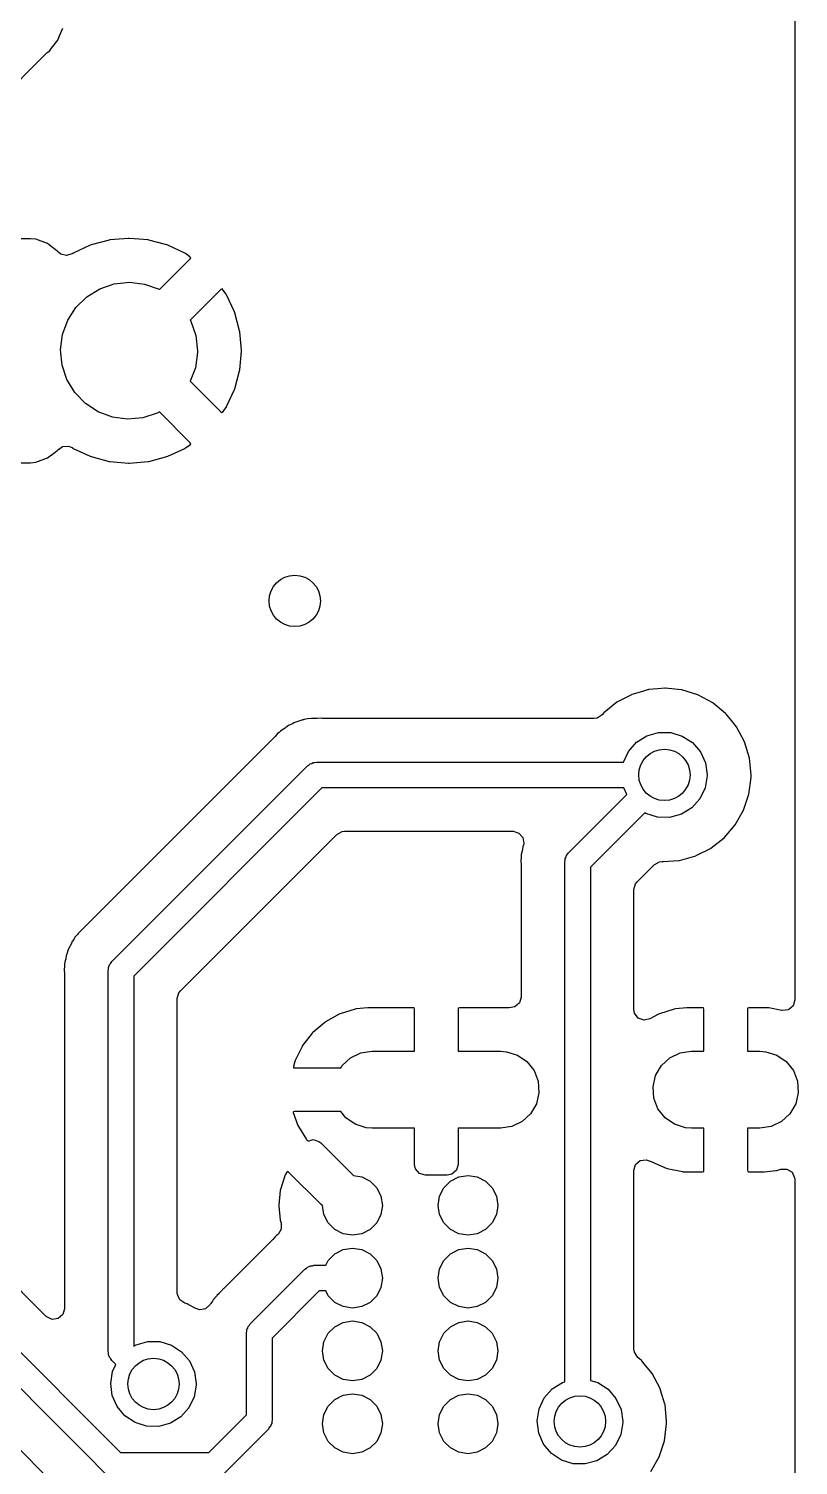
# Model space of a CAD drawing. Extents: x 2.72 to 6.23, y -5.23 to -2.47.
# Drawn here: x 5.878 to 6.232, y -4.687 to -4.027 of the extents above; entities that cross this region are included whole.
import ezdxf

# ---------------------------------------------------------------- set-up
doc = ezdxf.new("R2010")
doc.units = 0
doc.header["$MEASUREMENT"] = 0
doc.layers.add('BLACK', color=7, linetype='CONTINUOUS')

msp = doc.modelspace()

# ---------------------------------------------------------------- linework, layer by layer
at = {"layer": 'BLACK', "linetype": 'CONTINUOUS'}
for p, q in [((6.22998, -2.68463), (6.22998, -4.47344)), ((5.89161, -4.03055), (5.89322, -4.02666)), ((5.88805, -4.03594), (5.89093, -4.03219)), ((5.89093, -4.03219), (5.89161, -4.03055)), ((5.89093, -4.03219), (5.89093, -4.03219)), ((5.80897, -4.11502), (5.8856, -4.03839)), ((5.8856, -4.03839), (5.88609, -4.03796)), ((5.88609, -4.03796), (5.88683, -4.03739)), ((5.88683, -4.03739), (5.88709, -4.0372)), ((5.88709, -4.0372), (5.88805, -4.03594)), ((5.88805, -4.03594), (5.88805, -4.03594)), ((5.87839, -4.12348), (5.81248, -4.12348)), ((5.88084, -4.12375), (5.87839, -4.12348)), ((5.88621, -4.12576), (5.88084, -4.12375)), ((5.88702, -4.12637), (5.88621, -4.12576)), ((5.89051, -4.12899), (5.88702, -4.12637)), ((5.90586, -4.12652), (5.89809, -4.13014)), ((5.90627, -4.12637), (5.90586, -4.12652)), ((5.91455, -4.12415), (5.90627, -4.12637)), ((5.91498, -4.12407), (5.91455, -4.12415)), ((5.92352, -4.12333), (5.91498, -4.12407)), ((5.92396, -4.12333), (5.92352, -4.12333)), ((5.9325, -4.12407), (5.92396, -4.12333)), ((5.93293, -4.12415), (5.9325, -4.12407)), ((5.94121, -4.12637), (5.93293, -4.12415)), ((5.94162, -4.12652), (5.94121, -4.12637)), ((5.94939, -4.13014), (5.94162, -4.12652)), ((5.8908, -4.1292), (5.89051, -4.12899)), ((5.89051, -4.12899), (5.89051, -4.12899)), ((5.89101, -4.12948), (5.8908, -4.1292)), ((5.89126, -4.12974), (5.89101, -4.12948)), ((5.89131, -4.12969), (5.89126, -4.12974)), ((5.89232, -4.13059), (5.89131, -4.12969)), ((5.89503, -4.13128), (5.89232, -4.13059)), ((5.89751, -4.13044), (5.89503, -4.13128)), ((5.89753, -4.13047), (5.89751, -4.13044)), ((5.89766, -4.13039), (5.89753, -4.13047)), ((5.89768, -4.13038), (5.89766, -4.13039)), ((5.89772, -4.13036), (5.89768, -4.13038)), ((5.89809, -4.13014), (5.89772, -4.13036)), ((5.93777, -4.14683), (5.95189, -4.13271)), ((5.94976, -4.13036), (5.94939, -4.13014)), ((5.95178, -4.13177), (5.94976, -4.13036)), ((5.95215, -4.13224), (5.95178, -4.13177)), ((5.95189, -4.13271), (5.95215, -4.13224)), ((5.90435, -4.15018), (5.91033, -4.1465)), ((5.91033, -4.1465), (5.91698, -4.14424)), ((5.91698, -4.14424), (5.92396, -4.1435)), ((5.92396, -4.1435), (5.93093, -4.14434)), ((5.93093, -4.14434), (5.93755, -4.14669)), ((5.93755, -4.14669), (5.93777, -4.14683)), ((5.96601, -4.14688), (5.95189, -4.16099)), ((5.96654, -4.1466), (5.96601, -4.14688)), ((5.96695, -4.14693), (5.96654, -4.1466)), ((5.96838, -4.14898), (5.96695, -4.14693)), ((5.89933, -4.15509), (5.90435, -4.15018)), ((5.9686, -4.14935), (5.96838, -4.14898)), ((5.97222, -4.15712), (5.9686, -4.14935)), ((5.89553, -4.161), (5.89933, -4.15509)), ((5.97237, -4.15753), (5.97222, -4.15712)), ((5.97459, -4.16581), (5.97237, -4.15753)), ((5.89313, -4.16759), (5.89553, -4.161)), ((5.95189, -4.16099), (5.95214, -4.16139)), ((5.95214, -4.16139), (5.95445, -4.16802)), ((5.97467, -4.16624), (5.97459, -4.16581)), ((5.97541, -4.17478), (5.97467, -4.16624)), ((5.89225, -4.17456), (5.89313, -4.16759)), ((5.95445, -4.16802), (5.95524, -4.175)), ((5.89293, -4.18155), (5.89225, -4.17456)), ((5.95522, -4.17588), (5.95425, -4.18283)), ((5.95524, -4.175), (5.95522, -4.17588)), ((5.97467, -4.18376), (5.97541, -4.17522)), ((5.97541, -4.17522), (5.97541, -4.17478)), ((5.89515, -4.18821), (5.89293, -4.18155)), ((5.95425, -4.18283), (5.9519, -4.18902)), ((5.97237, -4.19247), (5.97459, -4.18419)), ((5.97459, -4.18419), (5.97467, -4.18376)), ((5.89879, -4.19422), (5.89515, -4.18821)), ((5.9519, -4.18902), (5.96603, -4.20315)), ((5.9686, -4.20065), (5.97222, -4.19288)), ((5.97222, -4.19288), (5.97237, -4.19247)), ((5.90366, -4.19927), (5.89879, -4.19422)), ((5.90954, -4.20311), (5.90366, -4.19927)), ((5.91612, -4.20556), (5.90954, -4.20311)), ((5.92308, -4.20649), (5.91612, -4.20556)), ((5.93007, -4.20585), (5.92308, -4.20649)), ((5.93675, -4.20368), (5.93007, -4.20585)), ((5.93771, -4.20311), (5.93675, -4.20368)), ((5.95186, -4.21727), (5.93771, -4.20311)), ((5.96603, -4.20315), (5.9665, -4.20341)), ((5.9665, -4.20341), (5.96697, -4.20304)), ((5.96697, -4.20304), (5.96838, -4.20102)), ((5.96838, -4.20102), (5.9686, -4.20065)), ((5.89134, -4.22035), (5.8931, -4.21903)), ((5.8931, -4.21903), (5.89589, -4.21883)), ((5.89589, -4.21883), (5.89752, -4.21955)), ((5.89752, -4.21955), (5.89753, -4.21953)), ((5.89753, -4.21953), (5.89765, -4.2196)), ((5.89765, -4.2196), (5.89768, -4.21962)), ((5.89768, -4.21962), (5.89772, -4.21964)), ((5.89772, -4.21964), (5.89809, -4.21986)), ((5.89809, -4.21986), (5.90586, -4.22348)), ((5.94162, -4.22348), (5.94939, -4.21986)), ((5.94939, -4.21986), (5.94976, -4.21964)), ((5.94976, -4.21964), (5.95181, -4.21821)), ((5.95181, -4.21821), (5.95214, -4.2178)), ((5.95214, -4.2178), (5.95186, -4.21727)), ((5.81161, -4.22652), (5.87839, -4.22652)), ((5.87839, -4.22652), (5.88084, -4.22625)), ((5.88084, -4.22625), (5.88621, -4.22424)), ((5.88621, -4.22424), (5.88973, -4.2216)), ((5.88973, -4.2216), (5.89051, -4.22101)), ((5.89051, -4.22101), (5.8908, -4.2208)), ((5.89051, -4.22101), (5.89051, -4.22101)), ((5.8908, -4.2208), (5.89101, -4.22051)), ((5.89101, -4.22051), (5.89126, -4.22026)), ((5.89126, -4.22026), (5.89134, -4.22035)), ((5.90586, -4.22348), (5.90627, -4.22363)), ((5.90627, -4.22363), (5.91455, -4.22585)), ((5.91455, -4.22585), (5.91498, -4.22593)), ((5.91498, -4.22593), (5.92352, -4.22667)), ((5.92396, -4.22667), (5.9325, -4.22593)), ((5.9325, -4.22593), (5.93293, -4.22585)), ((5.93293, -4.22585), (5.94121, -4.22363)), ((5.94121, -4.22363), (5.94162, -4.22348)), ((5.92352, -4.22667), (5.92396, -4.22667)), ((6.15992, -4.33158), (6.15505, -4.33301)), ((6.16229, -4.33088), (6.15992, -4.33158)), ((6.16252, -4.33081), (6.16229, -4.33088)), ((6.16229, -4.33088), (6.16229, -4.33088)), ((6.16277, -4.33079), (6.16252, -4.33081)), ((6.16703, -4.3304), (6.16277, -4.33079)), ((6.16277, -4.33079), (6.16277, -4.33079)), ((6.17028, -4.3301), (6.16703, -4.3304)), ((6.17052, -4.33013), (6.17028, -4.3301)), ((6.17778, -4.33089), (6.17052, -4.33013)), ((6.17052, -4.33013), (6.17052, -4.33013)), ((6.17802, -4.33092), (6.17778, -4.33089)), ((6.17778, -4.33089), (6.17778, -4.33089)), ((6.18546, -4.33322), (6.17802, -4.33092)), ((6.14815, -4.33662), (6.14209, -4.34149)), ((6.15127, -4.33499), (6.14815, -4.33662)), ((6.15484, -4.33312), (6.15127, -4.33499)), ((6.15505, -4.33301), (6.15484, -4.33312)), ((6.15484, -4.33312), (6.15484, -4.33312)), ((6.19231, -4.33692), (6.18546, -4.33322)), ((6.1925, -4.33708), (6.19231, -4.33692)), ((6.19812, -4.34173), (6.1925, -4.33708)), ((6.1925, -4.33708), (6.1925, -4.33708)), ((6.00181, -4.34536), (6.00137, -4.34551)), ((6.00321, -4.3448), (6.00181, -4.34536)), ((6.0035, -4.34469), (6.00321, -4.3448)), ((6.00321, -4.3448), (6.00321, -4.3448)), ((6.00381, -4.34465), (6.0035, -4.34469)), ((6.00406, -4.34462), (6.00381, -4.34465)), ((6.00381, -4.34465), (6.00381, -4.34465)), ((6.00434, -4.34458), (6.00406, -4.34462)), ((6.0051, -4.34443), (6.00434, -4.34458)), ((6.00591, -4.34419), (6.0051, -4.34443)), ((6.00773, -4.34413), (6.00591, -4.34419)), ((6.0082, -4.3441), (6.00773, -4.34413)), ((6.00837, -4.34407), (6.0082, -4.3441)), ((6.00951, -4.34407), (6.00837, -4.34407)), ((6.00967, -4.34407), (6.00951, -4.34407)), ((6.01029, -4.34405), (6.00967, -4.34407)), ((6.01246, -4.34398), (6.01029, -4.34405)), ((6.01276, -4.34405), (6.01246, -4.34398)), ((6.01323, -4.34407), (6.01276, -4.34405)), ((6.01276, -4.34405), (6.01276, -4.34405)), ((6.13761, -4.34407), (6.01323, -4.34407)), ((6.13908, -4.34385), (6.13761, -4.34407)), ((6.14141, -4.3423), (6.13908, -4.34385)), ((6.14193, -4.34168), (6.14141, -4.3423)), ((6.14209, -4.34149), (6.14193, -4.34168)), ((6.19831, -4.34189), (6.19812, -4.34173)), ((6.19846, -4.34208), (6.19831, -4.34189)), ((6.20026, -4.34428), (6.19846, -4.34208)), ((6.19846, -4.34208), (6.19846, -4.34208)), ((6.20323, -4.34792), (6.20026, -4.34428)), ((5.99211, -4.35095), (5.99095, -4.35235)), ((5.9928, -4.35045), (5.99211, -4.35095)), ((5.99339, -4.34995), (5.9928, -4.35045)), ((5.99398, -4.34935), (5.99339, -4.34995)), ((5.99555, -4.34843), (5.99398, -4.34935)), ((5.99594, -4.34817), (5.99555, -4.34843)), ((5.99716, -4.34728), (5.99594, -4.34817)), ((5.99741, -4.3471), (5.99716, -4.34728)), ((5.99716, -4.34728), (5.99716, -4.34728)), ((5.9982, -4.34679), (5.99741, -4.3471)), ((5.9989, -4.34645), (5.9982, -4.34679)), ((5.99962, -4.34602), (5.9989, -4.34645)), ((6.00137, -4.34551), (5.99962, -4.34602)), ((6.15724, -4.35501), (6.16196, -4.35203)), ((6.16196, -4.35203), (6.16733, -4.3505)), ((6.16733, -4.3505), (6.17291, -4.35053)), ((6.17291, -4.35053), (6.17826, -4.35213)), ((6.20689, -4.3548), (6.20323, -4.34792)), ((5.99064, -4.3527), (5.90395, -4.43938)), ((5.99095, -4.35235), (5.99064, -4.3527)), ((6.15355, -4.35919), (6.15724, -4.35501)), ((6.17826, -4.35213), (6.18294, -4.35517)), ((6.18294, -4.35517), (6.18658, -4.35939)), ((6.20914, -4.36225), (6.20689, -4.3548)), ((6.0065, -4.36544), (6.00705, -4.36489)), ((6.00705, -4.36489), (6.0078, -4.36468)), ((6.0078, -4.36468), (6.00847, -4.3643)), ((6.00847, -4.3643), (6.00925, -4.3643)), ((6.00925, -4.3643), (6.01, -4.36409)), ((6.01, -4.36409), (6.15125, -4.36409)), ((6.15125, -4.36409), (6.15355, -4.35919)), ((6.18658, -4.35939), (6.18889, -4.36448)), ((6.18889, -4.36448), (6.18969, -4.37)), ((6.2099, -4.37), (6.20914, -4.36225)), ((5.91582, -4.45582), (6.00582, -4.36582)), ((6.00582, -4.36582), (6.0065, -4.36544)), ((6.18968, -4.37048), (6.18875, -4.37598)), ((6.18969, -4.37), (6.18968, -4.37048)), ((6.20891, -4.37884), (6.20988, -4.37111)), ((6.20988, -4.37111), (6.2099, -4.37)), ((6.01245, -4.37591), (5.92591, -4.46245)), ((6.15131, -4.37591), (6.01245, -4.37591)), ((6.15266, -4.37898), (6.15131, -4.37591)), ((6.18875, -4.37598), (6.18632, -4.38101)), ((6.1259, -4.40575), (6.15266, -4.37898)), ((6.18632, -4.38101), (6.18257, -4.38515)), ((6.20645, -4.38623), (6.20891, -4.37884)), ((6.16096, -4.38739), (6.13598, -4.41237)), ((6.16153, -4.38777), (6.16096, -4.38739)), ((6.16685, -4.38943), (6.16153, -4.38777)), ((6.17243, -4.38953), (6.16685, -4.38943)), ((6.17782, -4.38807), (6.17243, -4.38953)), ((6.18257, -4.38515), (6.17782, -4.38807)), ((6.2026, -4.393), (6.20645, -4.38623)), ((5.94738, -4.46929), (6.01929, -4.39738)), ((6.01929, -4.39738), (6.02174, -4.39604)), ((6.02174, -4.39604), (6.02279, -4.39593)), ((6.02279, -4.39593), (6.10037, -4.39593)), ((6.10037, -4.39593), (6.10305, -4.39671)), ((6.10305, -4.39671), (6.10488, -4.39883)), ((6.19751, -4.39889), (6.2026, -4.393)), ((6.10461, -4.40488), (6.10415, -4.40665)), ((6.1047, -4.40443), (6.10461, -4.40488)), ((6.10494, -4.40294), (6.1047, -4.40443)), ((6.10488, -4.39883), (6.10528, -4.40159)), ((6.10499, -4.40263), (6.10494, -4.40294)), ((6.10494, -4.40294), (6.10494, -4.40294)), ((6.10511, -4.40234), (6.10499, -4.40263)), ((6.10513, -4.40227), (6.10511, -4.40234)), ((6.10528, -4.40159), (6.10513, -4.40227)), ((6.18464, -4.40709), (6.19116, -4.4038)), ((6.19116, -4.4038), (6.19138, -4.40369)), ((6.19116, -4.4038), (6.19116, -4.4038)), ((6.19138, -4.40369), (6.19751, -4.39889)), ((6.10409, -4.40827), (6.10396, -4.4091)), ((6.10396, -4.4091), (6.10403, -4.40987)), ((6.10403, -4.40987), (6.10413, -4.41091)), ((6.10415, -4.40749), (6.10409, -4.40827)), ((6.10413, -4.41091), (6.10415, -4.41138)), ((6.10415, -4.40665), (6.10415, -4.40749)), ((6.10415, -4.41138), (6.10415, -4.47211)), ((6.12417, -4.40992), (6.12437, -4.40917)), ((6.12417, -4.64897), (6.12417, -4.40992)), ((6.12437, -4.40839), (6.12476, -4.40772)), ((6.12437, -4.40917), (6.12437, -4.40839)), ((6.12476, -4.40772), (6.12496, -4.40697)), ((6.12496, -4.40697), (6.12551, -4.40642)), ((6.12551, -4.40642), (6.1259, -4.40575)), ((6.15746, -4.41921), (6.16535, -4.41131)), ((6.16535, -4.41131), (6.1678, -4.40997)), ((6.1678, -4.40997), (6.16895, -4.40986)), ((6.16895, -4.40986), (6.16916, -4.40989)), ((6.16916, -4.40989), (6.16941, -4.40987)), ((6.16941, -4.40987), (6.17669, -4.40931)), ((6.16941, -4.40987), (6.16941, -4.40987)), ((6.17669, -4.40931), (6.17693, -4.40929)), ((6.17669, -4.40931), (6.17669, -4.40931)), ((6.17693, -4.40929), (6.18443, -4.4072)), ((6.18443, -4.4072), (6.18464, -4.40709)), ((6.18464, -4.40709), (6.18464, -4.40709)), ((6.13598, -4.41237), (6.13598, -4.64835)), ((6.156, -4.42271), (6.15679, -4.42003)), ((6.156, -4.47783), (6.156, -4.42271)), ((6.15679, -4.42003), (6.15746, -4.41921)), ((5.9001, -4.44331), (5.89886, -4.44464)), ((5.90041, -4.44296), (5.9001, -4.44331)), ((5.90051, -4.44282), (5.90041, -4.44296)), ((5.90132, -4.44201), (5.90051, -4.44282)), ((5.90143, -4.4419), (5.90132, -4.44201)), ((5.90313, -4.44009), (5.90143, -4.4419)), ((5.90334, -4.43987), (5.90313, -4.44009)), ((5.90313, -4.44009), (5.90313, -4.44009)), ((5.90361, -4.4397), (5.90334, -4.43987)), ((5.90395, -4.43938), (5.90361, -4.4397)), ((5.90361, -4.4397), (5.90361, -4.4397)), ((5.8957, -4.45038), (5.89549, -4.4512)), ((5.89658, -4.44879), (5.8957, -4.45038)), ((5.89679, -4.44837), (5.89658, -4.44879)), ((5.89738, -4.44698), (5.89679, -4.44837)), ((5.89751, -4.4467), (5.89738, -4.44698)), ((5.89738, -4.44698), (5.89738, -4.44698)), ((5.89772, -4.44643), (5.89751, -4.4467)), ((5.89803, -4.44603), (5.89772, -4.44643)), ((5.89845, -4.44538), (5.89803, -4.44603)), ((5.89871, -4.44491), (5.89845, -4.44538)), ((5.89886, -4.44464), (5.89871, -4.44491)), ((5.89871, -4.44491), (5.89871, -4.44491)), ((5.89407, -4.45757), (5.89401, -4.45835)), ((5.89424, -4.45607), (5.89407, -4.45672)), ((5.89407, -4.45672), (5.89407, -4.45757)), ((5.89453, -4.45496), (5.89424, -4.45607)), ((5.89462, -4.45451), (5.89453, -4.45496)), ((5.89486, -4.45302), (5.89462, -4.45451)), ((5.89491, -4.45271), (5.89486, -4.45302)), ((5.89524, -4.45193), (5.89491, -4.45271)), ((5.89549, -4.4512), (5.89524, -4.45193)), ((5.91468, -4.4578), (5.91489, -4.45705)), ((5.91489, -4.45705), (5.91544, -4.4565)), ((5.91544, -4.4565), (5.91582, -4.45582)), ((5.70231, -4.46396), (5.91985, -4.6815)), ((5.88561, -4.61894), (5.72633, -4.45967)), ((5.89401, -4.45835), (5.89388, -4.45918)), ((5.89388, -4.45918), (5.89395, -4.45987)), ((5.89395, -4.45987), (5.89405, -4.46099)), ((5.89405, -4.46099), (5.89407, -4.46146)), ((5.89407, -4.46146), (5.89407, -4.61544)), ((5.91409, -4.46), (5.9143, -4.45925)), ((5.91409, -4.635), (5.91409, -4.46)), ((5.9143, -4.45847), (5.91468, -4.4578)), ((5.9143, -4.45925), (5.9143, -4.45847)), ((5.92591, -4.46245), (5.92591, -4.63255)), ((5.94593, -4.47279), (5.94671, -4.47011)), ((5.94671, -4.47011), (5.94738, -4.46929)), ((5.93409, -4.71245), (5.69399, -4.47234)), ((5.94593, -4.60816), (5.94593, -4.47279)), ((6.03355, -4.47702), (6.02822, -4.47756)), ((6.0338, -4.47701), (6.03355, -4.47702)), ((6.05458, -4.47701), (6.0338, -4.47701)), ((6.05489, -4.47707), (6.05458, -4.47701)), ((6.05494, -4.47712), (6.05489, -4.47707)), ((6.05512, -4.47772), (6.05494, -4.47712)), ((6.07518, -4.47724), (6.07512, -4.47754)), ((6.07512, -4.47754), (6.07512, -4.49701)), ((6.07523, -4.47718), (6.07518, -4.47724)), ((6.07583, -4.47701), (6.07523, -4.47718)), ((6.09829, -4.47701), (6.07583, -4.47701)), ((6.09842, -4.47701), (6.09829, -4.47701)), ((6.09855, -4.47703), (6.09842, -4.47701)), ((6.09861, -4.47702), (6.09855, -4.47703)), ((6.10125, -4.47662), (6.09861, -4.47702)), ((6.09861, -4.47702), (6.09861, -4.47702)), ((6.09861, -4.47702), (6.09861, -4.47702)), ((6.10337, -4.47479), (6.10125, -4.47662)), ((6.10415, -4.47211), (6.10337, -4.47479)), ((6.1804, -4.47702), (6.17507, -4.47756)), ((6.18065, -4.47701), (6.1804, -4.47702)), ((6.18766, -4.47701), (6.18065, -4.47701)), ((6.18796, -4.47707), (6.18766, -4.47701)), ((6.18801, -4.47712), (6.18796, -4.47707)), ((6.18819, -4.47772), (6.18801, -4.47712)), ((6.20825, -4.47724), (6.20819, -4.47754)), ((6.20819, -4.47754), (6.20819, -4.49701)), ((6.2083, -4.47718), (6.20825, -4.47724)), ((6.2089, -4.47701), (6.2083, -4.47718)), ((6.21758, -4.47701), (6.2089, -4.47701)), ((6.21771, -4.47701), (6.21758, -4.47701)), ((6.21809, -4.47706), (6.21771, -4.47701)), ((6.22401, -4.4783), (6.21809, -4.47706)), ((6.22919, -4.47612), (6.22708, -4.47795)), ((6.22998, -4.47344), (6.22919, -4.47612)), ((6.01376, -4.48376), (6.00833, -4.48842)), ((6.01417, -4.48347), (6.01376, -4.48376)), ((6.02044, -4.48), (6.01417, -4.48347)), ((6.0209, -4.4798), (6.02044, -4.48)), ((6.02773, -4.47766), (6.0209, -4.4798)), ((6.02822, -4.47756), (6.02773, -4.47766)), ((6.05512, -4.49701), (6.05512, -4.47772)), ((6.15633, -4.4796), (6.156, -4.47783)), ((6.15802, -4.48182), (6.15633, -4.4796)), ((6.16064, -4.48278), (6.15802, -4.48182)), ((6.16337, -4.48217), (6.16064, -4.48278)), ((6.16729, -4.48), (6.16337, -4.48217)), ((6.16775, -4.4798), (6.16729, -4.48)), ((6.17458, -4.47766), (6.16775, -4.4798)), ((6.17507, -4.47756), (6.17458, -4.47766)), ((6.18819, -4.49701), (6.18819, -4.47772)), ((6.22431, -4.47835), (6.22401, -4.4783)), ((6.22708, -4.47795), (6.22431, -4.47835)), ((6.00798, -4.48878), (6.00359, -4.49444)), ((6.00833, -4.48842), (6.00798, -4.48878)), ((5.68955, -4.49621), (5.89679, -4.70345)), ((6.00333, -4.49486), (6.00017, -4.50128)), ((6.00359, -4.49444), (6.00333, -4.49486)), ((6.03038, -4.49779), (6.03559, -4.49701)), ((6.03559, -4.49701), (6.05512, -4.49701)), ((6.07512, -4.49701), (6.09465, -4.49701)), ((6.09465, -4.49701), (6.09742, -4.49723)), ((6.09742, -4.49723), (6.10244, -4.49881)), ((6.17723, -4.49779), (6.18244, -4.49701)), ((6.18244, -4.49701), (6.18819, -4.49701)), ((6.20819, -4.49701), (6.21394, -4.49701)), ((6.21394, -4.49701), (6.21671, -4.49723)), ((6.21671, -4.49723), (6.22173, -4.49881)), ((5.99999, -4.50175), (5.9994, -4.50403)), ((6.00017, -4.50128), (5.99999, -4.50175)), ((6.02114, -4.50472), (6.02176, -4.50365)), ((6.02176, -4.50365), (6.02563, -4.50007)), ((6.02563, -4.50007), (6.03038, -4.49779)), ((6.10244, -4.49881), (6.10677, -4.50181)), ((6.10677, -4.50181), (6.11003, -4.50595)), ((6.16597, -4.5082), (6.16861, -4.50365)), ((6.16861, -4.50365), (6.17248, -4.50007)), ((6.17248, -4.50007), (6.17723, -4.49779)), ((6.22173, -4.49881), (6.22606, -4.50181)), ((6.22606, -4.50181), (6.22933, -4.50595)), ((5.9994, -4.50403), (5.99942, -4.50459)), ((5.99942, -4.50459), (5.99974, -4.50472)), ((5.99974, -4.50472), (6.02114, -4.50472)), ((6.11003, -4.50595), (6.11194, -4.51086)), ((6.16478, -4.51333), (6.16597, -4.5082)), ((6.22933, -4.50595), (6.23123, -4.51086)), ((6.11231, -4.51611), (6.11112, -4.52125)), ((6.11194, -4.51086), (6.11231, -4.51611)), ((6.16515, -4.51859), (6.16478, -4.51333)), ((6.2316, -4.51611), (6.23041, -4.52125)), ((6.23123, -4.51086), (6.2316, -4.51611)), ((6.11112, -4.52125), (6.10847, -4.5258)), ((6.16705, -4.5235), (6.16515, -4.51859)), ((6.17031, -4.52764), (6.16705, -4.5235)), ((6.23041, -4.52125), (6.22776, -4.5258)), ((5.99926, -4.52488), (5.99923, -4.52512)), ((5.99923, -4.52512), (6.00143, -4.53111)), ((5.99979, -4.52472), (5.99926, -4.52488)), ((6.02116, -4.52472), (5.99979, -4.52472)), ((6.02346, -4.52764), (6.02116, -4.52472)), ((6.0278, -4.53063), (6.02346, -4.52764)), ((6.1046, -4.52938), (6.09986, -4.53166)), ((6.10847, -4.5258), (6.1046, -4.52938)), ((6.17465, -4.53063), (6.17031, -4.52764)), ((6.2239, -4.52938), (6.21915, -4.53166)), ((6.22776, -4.5258), (6.2239, -4.52938)), ((6.00143, -4.53111), (6.00165, -4.53156)), ((6.00165, -4.53156), (6.00542, -4.53764)), ((6.03282, -4.53222), (6.0278, -4.53063)), ((6.03559, -4.53244), (6.03282, -4.53222)), ((6.05512, -4.53244), (6.03559, -4.53244)), ((6.05512, -4.54906), (6.05512, -4.53244)), ((6.09465, -4.53244), (6.07512, -4.53244)), ((6.07512, -4.53244), (6.07512, -4.54906)), ((6.09986, -4.53166), (6.09465, -4.53244)), ((6.17967, -4.53222), (6.17465, -4.53063)), ((6.18244, -4.53244), (6.17967, -4.53222)), ((6.18819, -4.53244), (6.18244, -4.53244)), ((6.18819, -4.55191), (6.18819, -4.53244)), ((6.21394, -4.53244), (6.20819, -4.53244)), ((6.20819, -4.53244), (6.20819, -4.55173)), ((6.21915, -4.53166), (6.21394, -4.53244)), ((6.00542, -4.53764), (6.00561, -4.53789)), ((6.00561, -4.53789), (6.00609, -4.53817)), ((6.00609, -4.53817), (6.00666, -4.53814)), ((6.00666, -4.53814), (6.00846, -4.53764)), ((6.00846, -4.53764), (6.01113, -4.53847)), ((6.01113, -4.53847), (6.0119, -4.53909)), ((6.0119, -4.53909), (6.02697, -4.55416)), ((6.05557, -4.55112), (6.05512, -4.54906)), ((6.07512, -4.54906), (6.07433, -4.55174)), ((6.156, -4.55179), (6.15679, -4.5491)), ((6.15679, -4.5491), (6.1589, -4.54727)), ((6.1589, -4.54727), (6.16167, -4.54688)), ((6.16167, -4.54688), (6.16349, -4.5476)), ((6.16349, -4.5476), (6.16352, -4.54755)), ((6.16352, -4.54755), (6.16418, -4.54792)), ((6.16418, -4.54792), (6.17075, -4.55076)), ((5.99543, -4.55431), (5.99339, -4.56056)), ((5.99564, -4.55383), (5.99543, -4.55431)), ((5.99638, -4.55255), (5.99564, -4.55383)), ((5.99665, -4.55235), (5.99638, -4.55255)), ((5.99714, -4.55262), (5.99665, -4.55235)), ((6.01207, -4.56755), (5.99714, -4.55262)), ((6.02697, -4.55416), (6.03079, -4.55477)), ((6.03079, -4.55477), (6.03463, -4.55673)), ((6.03463, -4.55673), (6.03768, -4.55977)), ((6.0574, -4.55323), (6.05557, -4.55112)), ((6.06008, -4.55402), (6.0574, -4.55323)), ((6.07016, -4.55402), (6.06008, -4.55402)), ((6.06854, -4.55977), (6.07159, -4.55673)), ((6.07222, -4.55357), (6.07016, -4.55402)), ((6.07159, -4.55673), (6.07543, -4.55477)), ((6.07433, -4.55174), (6.07222, -4.55357)), ((6.07543, -4.55477), (6.07969, -4.55409)), ((6.07969, -4.55409), (6.08394, -4.55477)), ((6.08394, -4.55477), (6.08778, -4.55673)), ((6.08778, -4.55673), (6.09083, -4.55977)), ((6.156, -4.63394), (6.156, -4.55179)), ((6.17075, -4.55076), (6.17122, -4.55091)), ((6.17122, -4.55091), (6.17829, -4.55239)), ((6.17829, -4.55239), (6.17867, -4.55244)), ((6.17867, -4.55244), (6.17879, -4.55244)), ((6.17879, -4.55244), (6.18748, -4.55244)), ((6.18748, -4.55244), (6.18808, -4.55226)), ((6.18808, -4.55226), (6.18812, -4.55221)), ((6.18812, -4.55221), (6.18819, -4.55191)), ((6.20819, -4.55173), (6.20837, -4.55233)), ((6.20837, -4.55233), (6.20842, -4.55238)), ((6.20842, -4.55238), (6.20872, -4.55244)), ((6.20872, -4.55244), (6.21573, -4.55244)), ((6.21573, -4.55244), (6.21598, -4.55243)), ((6.21598, -4.55243), (6.22131, -4.55189)), ((6.22131, -4.55189), (6.2218, -4.55179)), ((6.2218, -4.55179), (6.22354, -4.55124)), ((6.22354, -4.55124), (6.22633, -4.55119)), ((6.22633, -4.55119), (6.22871, -4.55266)), ((6.22871, -4.55266), (6.22992, -4.55518)), ((6.22992, -4.55518), (6.22998, -4.55598)), ((6.22998, -4.55598), (6.22998, -4.81399)), ((5.99328, -4.56107), (5.9926, -4.56762)), ((5.99339, -4.56056), (5.99328, -4.56107)), ((6.03768, -4.55977), (6.03964, -4.56362)), ((6.06658, -4.56362), (6.06854, -4.55977)), ((6.09083, -4.55977), (6.09279, -4.56362)), ((5.9926, -4.56762), (5.9926, -4.56813)), ((5.9926, -4.56813), (5.99328, -4.57468)), ((6.01278, -4.56801), (6.01207, -4.56755)), ((6.01343, -4.57213), (6.01278, -4.56801)), ((6.03964, -4.56362), (6.04031, -4.56787)), ((6.04031, -4.56787), (6.03964, -4.57213)), ((6.06591, -4.56787), (6.06658, -4.56362)), ((6.06658, -4.57213), (6.06591, -4.56787)), ((6.09279, -4.56362), (6.09346, -4.56787)), ((6.09346, -4.56787), (6.09279, -4.57213)), ((5.99328, -4.57468), (5.99339, -4.57518)), ((5.99339, -4.57518), (5.99366, -4.576)), ((5.99366, -4.576), (5.99374, -4.5788)), ((6.01539, -4.57597), (6.01343, -4.57213)), ((6.01844, -4.57902), (6.01539, -4.57597)), ((6.03768, -4.57597), (6.03463, -4.57902)), ((6.03964, -4.57213), (6.03768, -4.57597)), ((6.06854, -4.57597), (6.06658, -4.57213)), ((6.07159, -4.57902), (6.06854, -4.57597)), ((6.09083, -4.57597), (6.08778, -4.57902)), ((6.09279, -4.57213), (6.09083, -4.57597)), ((5.99093, -4.58229), (5.98984, -4.58361)), ((5.99161, -4.58179), (5.99093, -4.58229)), ((5.99221, -4.58129), (5.99161, -4.58179)), ((5.99245, -4.58104), (5.99221, -4.58129)), ((5.99374, -4.5788), (5.99245, -4.58104)), ((6.02228, -4.58098), (6.01844, -4.57902)), ((6.02654, -4.58165), (6.02228, -4.58098)), ((6.03079, -4.58098), (6.02654, -4.58165)), ((6.03463, -4.57902), (6.03079, -4.58098)), ((6.07543, -4.58098), (6.07159, -4.57902)), ((6.07969, -4.58165), (6.07543, -4.58098)), ((6.08394, -4.58098), (6.07969, -4.58165)), ((6.08778, -4.57902), (6.08394, -4.58098)), ((5.98946, -4.58404), (5.96764, -4.60585)), ((5.98977, -4.58369), (5.98946, -4.58404)), ((5.98984, -4.58361), (5.98977, -4.58369)), ((6.01844, -4.59019), (6.02228, -4.58823)), ((6.02228, -4.58823), (6.02654, -4.58756)), ((6.02654, -4.58756), (6.03079, -4.58823)), ((6.03079, -4.58823), (6.03463, -4.59019)), ((6.07159, -4.59019), (6.07543, -4.58823)), ((6.07543, -4.58823), (6.07969, -4.58756)), ((6.07969, -4.58756), (6.08394, -4.58823)), ((6.08394, -4.58823), (6.08778, -4.59019)), ((6.00532, -4.59677), (6.00587, -4.59622)), ((6.00587, -4.59622), (6.00662, -4.59602)), ((6.00662, -4.59602), (6.00729, -4.59563)), ((6.00729, -4.59563), (6.00807, -4.59563)), ((6.00807, -4.59563), (6.00882, -4.59543)), ((6.00882, -4.59543), (6.01427, -4.59543)), ((6.01427, -4.59543), (6.01539, -4.59324)), ((6.01539, -4.59324), (6.01844, -4.59019)), ((6.03463, -4.59019), (6.03768, -4.59324)), ((6.03768, -4.59324), (6.03964, -4.59708)), ((6.06658, -4.59708), (6.06854, -4.59324)), ((6.06854, -4.59324), (6.07159, -4.59019)), ((6.08778, -4.59019), (6.09083, -4.59324)), ((6.09083, -4.59324), (6.09279, -4.59708)), ((5.97952, -4.62229), (6.00464, -4.59716)), ((6.00464, -4.59716), (6.00532, -4.59677)), ((6.03964, -4.59708), (6.04031, -4.60134)), ((6.04031, -4.60134), (6.03964, -4.6056)), ((6.06591, -4.60134), (6.06658, -4.59708)), ((6.06658, -4.6056), (6.06591, -4.60134)), ((6.09279, -4.59708), (6.09346, -4.60134)), ((6.09346, -4.60134), (6.09279, -4.6056)), ((5.94597, -4.60879), (5.94593, -4.60816)), ((5.94709, -4.61135), (5.94597, -4.60879)), ((5.9641, -4.60942), (5.9638, -4.60978)), ((5.96421, -4.60929), (5.9641, -4.60942)), ((5.96502, -4.60848), (5.96421, -4.60929)), ((5.96513, -4.60836), (5.96502, -4.60848)), ((5.96682, -4.60656), (5.96513, -4.60836)), ((5.96704, -4.60633), (5.96682, -4.60656)), ((5.9673, -4.60616), (5.96704, -4.60633)), ((5.96764, -4.60585), (5.9673, -4.60616)), ((6.01126, -4.60724), (5.9896, -4.62891)), ((6.01427, -4.60724), (6.01126, -4.60724)), ((6.01539, -4.60944), (6.01427, -4.60724)), ((6.01844, -4.61249), (6.01539, -4.60944)), ((6.03768, -4.60944), (6.03463, -4.61249)), ((6.03964, -4.6056), (6.03768, -4.60944)), ((6.06854, -4.60944), (6.06658, -4.6056)), ((6.07159, -4.61249), (6.06854, -4.60944)), ((6.09083, -4.60944), (6.08778, -4.61249)), ((6.09279, -4.6056), (6.09083, -4.60944)), ((5.89407, -4.61544), (5.89329, -4.61812)), ((5.94942, -4.6129), (5.94709, -4.61135)), ((5.95046, -4.61322), (5.94942, -4.6129)), ((5.95101, -4.61352), (5.95046, -4.61322)), ((5.95441, -4.61535), (5.95101, -4.61352)), ((5.95624, -4.61592), (5.95441, -4.61535)), ((5.95899, -4.61542), (5.95624, -4.61592)), ((5.96104, -4.61352), (5.95899, -4.61542)), ((5.96108, -4.61345), (5.96104, -4.61352)), ((5.9612, -4.61316), (5.96108, -4.61345)), ((5.96139, -4.61292), (5.9612, -4.61316)), ((5.96172, -4.6125), (5.96139, -4.61292)), ((5.96215, -4.61185), (5.96172, -4.6125)), ((5.9624, -4.61138), (5.96215, -4.61185)), ((5.96255, -4.61111), (5.9624, -4.61138)), ((5.9624, -4.61138), (5.9624, -4.61138)), ((5.9638, -4.60978), (5.96255, -4.61111)), ((6.02228, -4.61444), (6.01844, -4.61249)), ((6.02654, -4.61512), (6.02228, -4.61444)), ((6.03079, -4.61444), (6.02654, -4.61512)), ((6.03463, -4.61249), (6.03079, -4.61444)), ((6.07543, -4.61444), (6.07159, -4.61249)), ((6.07969, -4.61512), (6.07543, -4.61444)), ((6.08394, -4.61444), (6.07969, -4.61512)), ((6.08778, -4.61249), (6.08394, -4.61444)), ((5.88587, -4.61918), (5.88561, -4.61894)), ((5.88841, -4.62035), (5.88587, -4.61918)), ((5.89117, -4.61995), (5.88841, -4.62035)), ((5.89329, -4.61812), (5.89117, -4.61995)), ((5.97913, -4.62296), (5.97952, -4.62229)), ((6.01844, -4.62366), (6.02228, -4.6217)), ((6.02228, -4.6217), (6.02654, -4.62102)), ((6.02654, -4.62102), (6.03079, -4.6217)), ((6.03079, -4.6217), (6.03463, -4.62366)), ((6.07159, -4.62366), (6.07543, -4.6217)), ((6.07543, -4.6217), (6.07969, -4.62102)), ((6.07969, -4.62102), (6.08394, -4.6217)), ((6.08394, -4.6217), (6.08778, -4.62366)), ((5.97779, -4.62646), (5.97799, -4.62571)), ((5.97779, -4.66412), (5.97779, -4.62646)), ((5.97799, -4.62494), (5.97838, -4.62426)), ((5.97799, -4.62571), (5.97799, -4.62494)), ((5.97838, -4.62426), (5.97858, -4.62351)), ((5.97858, -4.62351), (5.97913, -4.62296)), ((5.9896, -4.62891), (5.9896, -4.66657)), ((6.01343, -4.63055), (6.01539, -4.6267)), ((6.01539, -4.6267), (6.01844, -4.62366)), ((6.03463, -4.62366), (6.03768, -4.6267)), ((6.03768, -4.6267), (6.03964, -4.63055)), ((6.06658, -4.63055), (6.06854, -4.6267)), ((6.06854, -4.6267), (6.07159, -4.62366)), ((6.08778, -4.62366), (6.09083, -4.6267)), ((6.09083, -4.6267), (6.09279, -4.63055)), ((5.9143, -4.63575), (5.91409, -4.635)), ((5.9143, -4.63653), (5.9143, -4.63575)), ((5.92591, -4.63255), (5.92599, -4.63264)), ((5.92599, -4.63264), (5.92696, -4.63203)), ((5.92696, -4.63203), (5.93233, -4.6305)), ((5.93233, -4.6305), (5.93791, -4.63053)), ((5.93791, -4.63053), (5.94326, -4.63213)), ((5.94326, -4.63213), (5.94794, -4.63517)), ((5.94794, -4.63517), (5.95158, -4.63939)), ((6.01276, -4.6348), (6.01343, -4.63055)), ((6.01343, -4.63906), (6.01276, -4.6348)), ((6.03964, -4.63055), (6.04031, -4.6348)), ((6.04031, -4.6348), (6.03964, -4.63906)), ((6.06591, -4.6348), (6.06658, -4.63055)), ((6.06658, -4.63906), (6.06591, -4.6348)), ((6.09279, -4.63055), (6.09346, -4.6348)), ((6.09346, -4.6348), (6.09279, -4.63906)), ((6.15624, -4.63544), (6.156, -4.63394)), ((6.1578, -4.63776), (6.15624, -4.63544)), ((5.91468, -4.6372), (5.9143, -4.63653)), ((5.91489, -4.63795), (5.91468, -4.6372)), ((5.91544, -4.6385), (5.91489, -4.63795)), ((5.91582, -4.63918), (5.91544, -4.6385)), ((5.91768, -4.64103), (5.91582, -4.63918)), ((5.91618, -4.64424), (5.91768, -4.64103)), ((5.95158, -4.63939), (5.95389, -4.64448)), ((6.01539, -4.6429), (6.01343, -4.63906)), ((6.03964, -4.63906), (6.03768, -4.6429)), ((6.06854, -4.6429), (6.06658, -4.63906)), ((6.09279, -4.63906), (6.09083, -4.6429)), ((6.15946, -4.63913), (6.1578, -4.63776)), ((6.15962, -4.63932), (6.15946, -4.63913)), ((6.16071, -4.64066), (6.15962, -4.63932)), ((6.15962, -4.63932), (6.15962, -4.63932)), ((6.16438, -4.64517), (6.16071, -4.64066)), ((5.91532, -4.64976), (5.91618, -4.64424)), ((5.95389, -4.64448), (5.95469, -4.65)), ((6.01844, -4.64595), (6.01539, -4.6429)), ((6.02228, -4.64791), (6.01844, -4.64595)), ((6.02654, -4.64858), (6.02228, -4.64791)), ((6.03079, -4.64791), (6.02654, -4.64858)), ((6.03463, -4.64595), (6.03079, -4.64791)), ((6.03768, -4.6429), (6.03463, -4.64595)), ((6.07159, -4.64595), (6.06854, -4.6429)), ((6.07543, -4.64791), (6.07159, -4.64595)), ((6.07969, -4.64858), (6.07543, -4.64791)), ((6.08394, -4.64791), (6.07969, -4.64858)), ((6.08778, -4.64595), (6.08394, -4.64791)), ((6.09083, -4.6429), (6.08778, -4.64595)), ((6.12311, -4.64927), (6.12417, -4.64897)), ((6.13598, -4.64835), (6.13941, -4.64937)), ((6.16804, -4.65204), (6.16438, -4.64517)), ((5.91604, -4.65529), (5.91532, -4.64976)), ((5.91829, -4.6604), (5.91604, -4.65529)), ((5.95468, -4.65048), (5.95375, -4.65598)), ((5.95469, -4.65), (5.95468, -4.65048)), ((6.01844, -4.65712), (6.02228, -4.65516)), ((6.02228, -4.65516), (6.02654, -4.65449)), ((6.02654, -4.65449), (6.03079, -4.65516)), ((6.03079, -4.65516), (6.03463, -4.65712)), ((6.07159, -4.65712), (6.07543, -4.65516)), ((6.07543, -4.65516), (6.07969, -4.65449)), ((6.07969, -4.65449), (6.08394, -4.65516)), ((6.08394, -4.65516), (6.08778, -4.65712)), ((6.1147, -4.65644), (6.11839, -4.65225)), ((6.11839, -4.65225), (6.12311, -4.64927)), ((6.13941, -4.64937), (6.14409, -4.65241)), ((6.14409, -4.65241), (6.14774, -4.65664)), ((6.16828, -4.65285), (6.16804, -4.65204)), ((6.17021, -4.65922), (6.16828, -4.65285)), ((5.92188, -4.66467), (5.91829, -4.6604)), ((5.95132, -4.66101), (5.94757, -4.66515)), ((5.95375, -4.65598), (5.95132, -4.66101)), ((6.01343, -4.66401), (6.01539, -4.66017)), ((6.01539, -4.66017), (6.01844, -4.65712)), ((6.03463, -4.65712), (6.03768, -4.66017)), ((6.03768, -4.66017), (6.03964, -4.66401)), ((6.06658, -4.66401), (6.06854, -4.66017)), ((6.06854, -4.66017), (6.07159, -4.65712)), ((6.08778, -4.65712), (6.09083, -4.66017)), ((6.09083, -4.66017), (6.09279, -4.66401)), ((6.11147, -4.667), (6.11233, -4.66149)), ((6.11233, -4.66149), (6.1147, -4.65644)), ((6.14774, -4.65664), (6.15005, -4.66172)), ((6.15005, -4.66172), (6.15084, -4.66724)), ((6.17029, -4.65949), (6.17021, -4.65922)), ((6.17105, -4.66724), (6.17029, -4.65949)), ((5.92653, -4.66777), (5.92188, -4.66467)), ((5.93185, -4.66943), (5.92653, -4.66777)), ((5.94282, -4.66807), (5.93743, -4.66953)), ((5.94757, -4.66515), (5.94282, -4.66807)), ((5.96041, -4.6815), (5.97779, -4.66412)), ((5.98901, -4.66877), (5.98881, -4.66952)), ((5.9894, -4.6681), (5.98901, -4.66877)), ((5.9896, -4.66657), (5.9894, -4.66732)), ((5.9894, -4.66732), (5.9894, -4.6681)), ((6.01276, -4.66827), (6.01343, -4.66401)), ((6.01343, -4.67253), (6.01276, -4.66827)), ((6.03964, -4.66401), (6.04031, -4.66827)), ((6.04031, -4.66827), (6.03964, -4.67253)), ((6.06591, -4.66827), (6.06658, -4.66401)), ((6.06658, -4.67253), (6.06591, -4.66827)), ((6.09279, -4.66401), (6.09346, -4.66827)), ((6.09346, -4.66827), (6.09279, -4.67253)), ((6.11219, -4.67254), (6.11147, -4.667)), ((6.15083, -4.66772), (6.14991, -4.67323)), ((6.15084, -4.66724), (6.15083, -4.66772)), ((6.17006, -4.67608), (6.17103, -4.66836)), ((6.17103, -4.66836), (6.17105, -4.66724)), ((5.93743, -4.66953), (5.93185, -4.66943)), ((5.98787, -4.67074), (5.96704, -4.69158)), ((5.98826, -4.67007), (5.98787, -4.67074)), ((5.98881, -4.66952), (5.98826, -4.67007)), ((6.01539, -4.67637), (6.01343, -4.67253)), ((6.03964, -4.67253), (6.03768, -4.67637)), ((6.06854, -4.67637), (6.06658, -4.67253)), ((6.09279, -4.67253), (6.09083, -4.67637)), ((6.11444, -4.67765), (6.11219, -4.67254)), ((6.14991, -4.67323), (6.14747, -4.67825)), ((5.91985, -4.6815), (5.96041, -4.6815)), ((6.01844, -4.67942), (6.01539, -4.67637)), ((6.02228, -4.68137), (6.01844, -4.67942)), ((6.02654, -4.68205), (6.02228, -4.68137)), ((6.03079, -4.68137), (6.02654, -4.68205)), ((6.03463, -4.67942), (6.03079, -4.68137)), ((6.03768, -4.67637), (6.03463, -4.67942)), ((6.07159, -4.67942), (6.06854, -4.67637)), ((6.07543, -4.68137), (6.07159, -4.67942)), ((6.07969, -4.68205), (6.07543, -4.68137)), ((6.08394, -4.68137), (6.07969, -4.68205)), ((6.08778, -4.67942), (6.08394, -4.68137)), ((6.09083, -4.67637), (6.08778, -4.67942)), ((6.11803, -4.68192), (6.11444, -4.67765)), ((6.12268, -4.68501), (6.11803, -4.68192)), ((6.14747, -4.67825), (6.14373, -4.68239)), ((6.1676, -4.68347), (6.17006, -4.67608)), ((6.12801, -4.68668), (6.12268, -4.68501)), ((6.13359, -4.68678), (6.12801, -4.68668)), ((6.13897, -4.68531), (6.13359, -4.68678)), ((6.14373, -4.68239), (6.13897, -4.68531)), ((6.16375, -4.69024), (6.1676, -4.68347))]:
    msp.add_line(p, q, dxfattribs=at)
at = {"layer": 'BLACK'}
for centre in [(6, -4.29), (6.17, -4.37), (5.935, -4.65), (6.13115, -4.66724)]:
    msp.add_circle(centre, 0.01181, dxfattribs=at)

doc.saveas('drawing.dxf')
